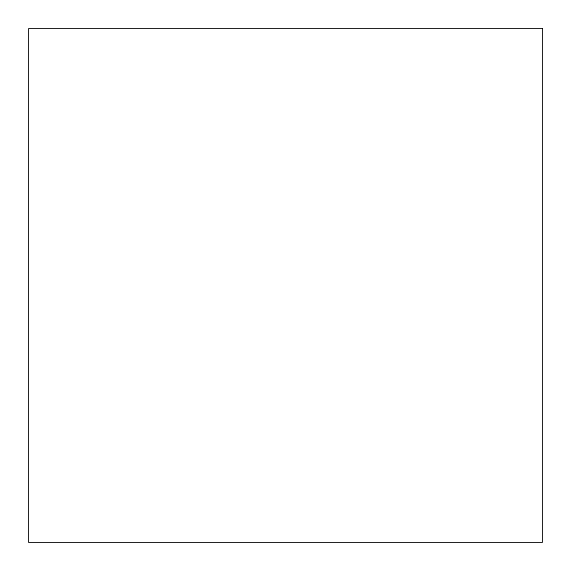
<?xml version="1.0" encoding="UTF-8"?>
<svg xmlns="http://www.w3.org/2000/svg" width="571" height="571" viewBox="0 0 571 571"><rect width="100%" height="100%" fill="white"/><g stroke="black" fill="none" stroke-linecap="round" stroke-linejoin="round"><path stroke-width="0.86" d="M542.45 28.55L28.55 28.55L28.55 542.45L542.45 542.45L542.45 28.55"/></g></svg>
